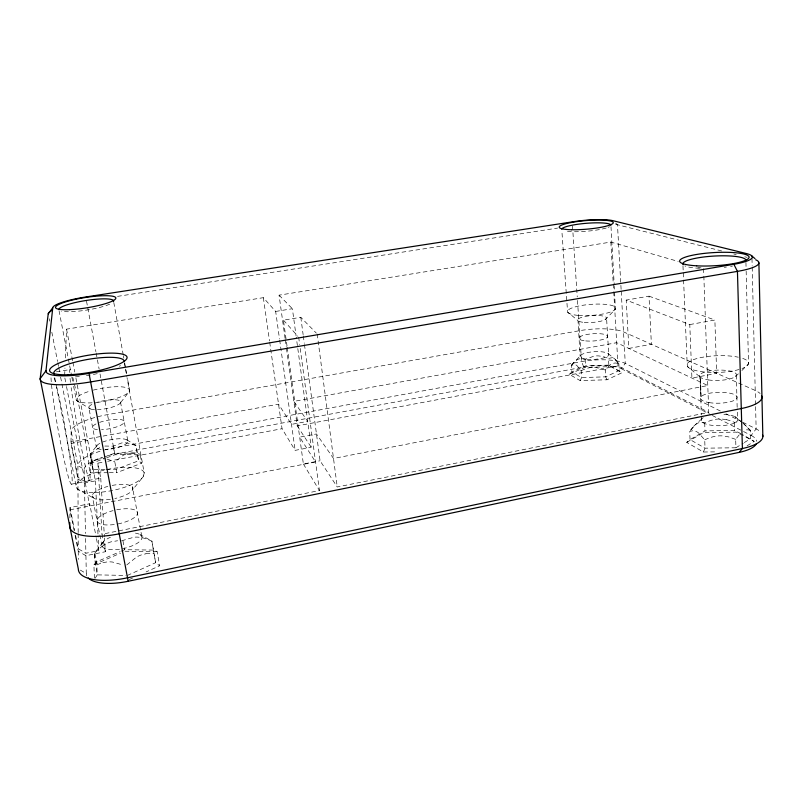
<?xml version="1.0" encoding="UTF-8"?>
<svg xmlns="http://www.w3.org/2000/svg" width="803" height="803" viewBox="0 0 803 803"><rect width="100%" height="100%" fill="white"/><g stroke="black" fill="none" stroke-linecap="round" stroke-linejoin="round"><path stroke-width="0.6" stroke-dasharray="4.01 3.01" d="M69.871 517.985L70.022 507.566L89.675 503.752L96.209 537.398M78.172 532.57L77.951 479.01L70.985 443.497L71.176 431.161A37.701 10.158 -10.6 0 1 107.582 414.609L579.495 330.695A33.646 8.462 -3.8 0 1 623.499 331.88L755.211 390.449A42.83 12.758 -1.3 0 1 760.15 393.55M64.662 375.483L64.963 367.975M65.374 357.957L66.549 329.16L263.344 297.672L275.66 311.444L279.484 338.746M703.368 452.019L705.034 448.174L704.723 439.823L698.469 432.857A25.606 11.824 75.8 0 0 695.498 431.211L692.718 430.779L689.697 431.432L690.038 439.592L686.706 442.363L703.368 452.019L716.928 451.848M580.117 380.582L581.583 377.571L581.131 370.745L576.976 365.626A20.476 7.739 78.8 0 0 575.058 364.562L571.395 365.305L571.856 372L569.307 374.318L580.117 380.582L607.018 379.779L622.134 372.662L608.865 365.104L585.558 365.887L571.856 372L581.583 377.571L605.663 376.838L619.243 370.494L618.852 363.709L615.489 359.553L608.272 353.711L608.734 354.414L606.566 317.978L605.462 319.453L615.359 309.225L614.315 286.33M95.236 578.16L97.243 574.878L96.681 561.779L94.734 552.705L94.373 554.04A28.968 1.566 80.3 0 0 94.473 556.559L97.243 574.878L126.051 575.43M108.003 472.716L90.518 472.867L92.706 469.434L92.355 461.344L90.598 453.675L97.334 445.083L96.32 446.98L88.812 407.452L90.277 408.908L77.459 401.199L76.134 399.322L73.525 385.781M741.008 433.72L734.635 430.418L704.984 430.92L690.038 439.592L705.034 448.174L735.929 447.773L735.678 439.361L740.858 432.717M607.018 379.779L605.663 376.838L605.241 369.972L610.571 364.512A20.868 11.704 -81.4 0 1 613.101 363.327L615.098 363.016A33.184 18.589 -81 0 1 618.842 363.739L614.466 358.69A20.316 8.341 78.7 0 0 612.418 357.656L608.463 358.449L608.865 365.104M107.983 455.632A32 9.626 -11.1 0 1 114.799 454.137L583.771 367.031A28.577 8.04 -3.5 0 1 621.261 368.677L625.266 363.408L621.191 290.766M712.301 415.462L751.156 435.437L756.145 428.932L755.603 406.589M726.303 419.668L721.947 419.046A26.077 23.528 4 0 0 716.437 419.186L711.157 420.31L704.683 422.87L701.31 422.308L698.6 422.8A25.164 12.617 -80.1 0 0 695.82 424.345L689.697 431.432A39.809 19.834 -79.8 0 1 693.641 426.263M571.395 365.305L581.041 354.976L580.137 356.552L577.999 320.668L567.591 312.026L561.849 230.551M90.518 472.867L90.187 463.783L92.355 461.344L102.854 457.529M94.413 578.19L93.911 564.69L96.681 561.779L120.139 551.641M126.733 564.981L136.38 557.162A30.404 23.628 -61.6 0 1 141.649 554.803L145.905 553.789M109.248 472.706L116.746 472.646L114.799 461.795L123.321 455.271A23.367 19.342 -66.2 0 1 127.486 453.705L130.859 453.153M738.348 373.807L735.689 376.286L736.311 374.108L737.164 407.563M741.892 370.514L748.537 363.749L746.158 271.193M693.651 426.293L701.902 418.764L701.461 421.083L701.28 416.165M101.951 546.512L105.906 543.992A29.38 23.367 -60.2 0 1 111.115 541.834L117.629 540.75M747.051 445.856L754.178 441.389L742.062 434.272M735.929 447.773L743.247 443.226M744.291 442.573L750.554 438.679L750.343 430.398L743.759 423.582A25.365 12.687 75.3 0 0 742.705 422.92M686.706 442.363L703.388 432.666L736.361 432.114L754.178 441.389M104.802 446.046L113.193 446.157L121.745 442.945A22.394 18.69 48.9 0 1 125.961 442.844L129.403 443.417A35.473 29.52 48.4 0 1 135.978 445.826L138.588 460.812L141.729 463.211L116.746 472.646M121.614 540.8L133.82 537.237A28.235 23.086 44.4 0 1 139.19 537.247L143.556 538.06A44.697 36.376 43.9 0 1 151.908 541.232L155.631 562.702L159.636 565.784L146.096 571.927M571.405 365.325A32.23 18.68 -81.1 0 1 574.938 361.33L576.915 359.895A20.356 11.844 -81.4 0 1 579.465 358.811L585.116 359.262L594.27 356.09A20.597 19.332 12.6 0 1 598.606 355.91L602.039 356.371A32.642 30.544 13.5 0 1 608.453 358.469M129.173 579.595L132.565 578.06M127.306 575.46L155.631 562.702L151.877 541.041L140.174 534.678L141.95 537.077L132.375 486.819L132.766 489.569L143.145 476.721L144.229 473.097L127.025 377.621M569.307 374.318L584.584 367.473L610.531 366.62L622.134 372.662M93.911 564.69L120.57 553.157M121.253 551.159L124.606 549.714L153.524 550.075L157.167 551.641L159.636 565.784M90.187 463.783L105.464 458.212M106.638 457.78L114.859 454.779L140.204 454.438L141.729 463.211M104.019 457.108L114.518 453.293L137.283 452.982L140.204 454.438M726.313 419.628A41.284 37.129 5.1 0 1 734.384 422.338L739.593 421.746M102.854 562.672L107.07 561.939A29.57 23.809 44.3 0 1 112.661 562.07L122.618 564.9M75.582 535.43L78.242 548.76L85.881 553.247L98.779 550.617L98.056 535.681M75.091 535.37L78.252 551.189L85.931 555.696L105.364 551.731L104.5 538.01M105.364 551.731L101.991 534.216L319.443 490.553L299.83 345.812M304.467 344.597L320.066 460.761L337.24 486.979L708.758 412.391L703.84 276.162M287.203 347.247L303.393 464.014L320.066 460.761M269.708 342.259L282.054 428.722L295.143 450.363L311.233 447.281L296.257 337.19M71.367 484.189L89.675 480.706M77.951 479.01L84.435 482.984L95.396 480.897L75.703 376.918M74.117 530.502L69.991 509.805L315.569 461.956L299.67 437.133L316.462 433.961L333.506 458.463L707.784 385.53L616.684 342.69L293.828 401.39L307.71 421.354L291.499 424.375L278.541 404.17L71.015 441.901L77.951 477.273L84.395 481.238L100.746 478.136L97.896 463.14L102.804 462.217M107.712 461.303L282.054 428.722M286.45 348.271L297.22 425.881L618.029 365.937L708.758 412.391M70.985 443.497L87.637 440.456M689.787 324.563L714.871 320.036L716.677 373.315L691.925 378.072L689.787 324.563L626.199 300.101L628.859 348.412L651.394 344.276L649.005 296.156L626.199 300.101M56.33 371.839L69.811 369.581M287.032 346.013L283.449 320.156L300.794 317.295L316.352 333.145M275.66 311.444L292.382 308.713L296.086 335.945M285.075 338.394L279.073 295.163L610.852 242.074L678.284 261.447M117.519 296.377L557.603 228.072M105.063 469.313L92.706 469.434L90.558 455.702A22.584 0.974 80 0 1 90.498 454.147L90.639 453.655L91.291 462.066A36.848 30.404 48 0 1 97.063 459.406L100.365 458.754A23.227 19.182 48.7 0 1 103.637 458.643M106.297 469.303L116.184 469.213L138.588 460.812L135.878 445.344L126.583 439.723L127.918 441.178L120.309 401.058L120.54 402.745L128.61 392.296L129.554 390.037L127.336 377.721M125.007 551.229L157.167 551.641M106.929 459.065L114.799 461.795M721.696 250.968L617.477 224.75A34.539 5.621 -4.8 0 0 614.235 224.137M733.812 254.019L736.241 254.631M744.722 256.769L747.141 257.372M697.546 266.977L701.16 268.011M649.005 296.156L714.871 320.036M605.241 369.972L595.344 367.342A21.279 19.904 13.7 0 0 590.878 367.463L587.405 368.175A33.826 31.508 13.6 0 0 581.141 370.765M735.678 439.361L728.682 436.922L723.081 435.949A27.172 24.391 5 0 0 717.34 436.009L712.863 436.812A43.181 38.564 5.4 0 0 704.733 439.853M720.351 411.016L625.266 363.408A33.385 9.265 -3.5 0 0 581.563 361.601L113.765 447.913A37.38 11.101 -11 0 0 103.958 450.132M725.942 413.816L741.611 421.655M742.725 422.217L756.145 428.932A42.429 13.922 -0.7 0 1 761.053 432.385M621.261 368.677L711.187 414.9M80.32 570.11L86.292 573.583A40.782 15.528 -12.7 0 0 86.804 575.871M84.395 481.238L84.154 469.434L77.901 465.559L60.185 374.941M741.641 421.987L735.076 416.727L737.485 418.704L737.204 408.797M742.584 422.739L750.343 430.398M615.6 223.114L617.477 224.75L621.12 289.522M279.073 295.163L292.382 308.713M283.449 320.156L297.863 336.266M297.22 425.881L311.233 447.281M303.393 464.014L319.443 490.553M583.771 367.031L581.563 361.601L577.327 298.214M70.022 507.566L74.619 530.582M54.755 377.832L76.084 486.086L77.781 489.218L94.172 498.402L92.275 495.973L101.8 545.227L103.055 542.186L94.483 552.986L95.447 565.713A46.905 37.691 43.6 0 1 102.834 562.632M96.45 538.602L98.779 550.617M64.842 377.952L66.268 385.269M66.508 386.484L89.745 505.96L89.675 503.752M49.194 318.721L49.666 321.16M51.824 332.161L57.555 361.501M57.796 362.715L58.509 366.389M58.749 367.603L59.944 373.716M59.051 310.701L71.628 375.934M71.868 377.169L73.284 384.557M66.549 329.16L72.671 361.119M72.902 362.334L74.769 372.06M122.959 540.911L124.606 549.714M86.523 301.185L95.908 351.734M96.139 352.969L99.11 368.999M100.024 373.927L114.799 454.137M113.193 446.157L114.518 453.293M113.805 302.55L123.16 354.494M123.381 355.719L123.823 358.168M124.676 362.926L127.135 376.557M124.375 362.936L125.258 367.854M125.479 369.059L126.804 376.416M263.344 297.672L269.527 341.014M279.665 339.99L295.143 450.363M285.246 339.629L286.28 347.037M300.794 317.295L303.132 334.67M303.293 335.905L304.297 343.353M298.666 337.16L299.67 344.577M317.215 334.028L337.24 486.979M585.116 359.262L585.558 365.887M572.479 225.763L577.247 296.969M100.746 478.136L104.42 536.755M610.852 242.074L613.653 290.525M613.733 291.76L618.029 365.937M97.896 463.14L101.991 534.216M610.993 226.647L614.245 285.095M95.396 480.897L97.996 534.437M682.972 265.984L687.177 364L687.549 366.59L700.467 377.33L701.069 396.712L699.694 375.212L700.467 377.33L701.23 414.93M704.683 422.87L704.984 430.92M703.569 268.704L703.789 274.917M734.394 422.308L734.635 430.418M745.937 262.44L746.128 269.949M751.989 258.596L752.17 266.054M752.2 267.299L755.573 405.344M84.435 482.984L85.469 533.523M85.58 538.462L85.881 553.247M85.931 555.696L86.292 573.583M77.951 477.273L77.901 465.559A37.38 11.101 -11 0 1 100.646 451.075M78.182 533.814L78.242 548.76M78.252 551.189L78.292 559.48M723.894 414.328A18.248 5.751 -1 0 1 736.853 421.495A18.248 5.751 -1 0 1 712.552 425.399A18.248 5.751 -1 0 1 703.227 417.65M101.198 449.419A16.07 4.587 -10.8 0 1 106.147 440.877A16.07 4.587 -10.8 0 1 127.928 441.52A16.07 4.587 -10.8 0 1 105.233 449.539M135.426 533.122A20.507 7.408 -12.3 0 1 135.667 544.173A20.507 7.408 -12.3 0 1 106.257 548.981A20.507 7.408 -12.3 0 1 110.473 537.207M116.696 509.785A20.637 7.056 -12 0 1 137.524 512.856A20.637 7.056 -12 0 1 118.051 523.907M114.297 524.53A20.637 7.056 -12 0 1 97.073 520.846A20.637 7.056 -12 0 1 113.093 510.618M99.562 422.398A16.15 4.346 -10.6 0 1 119.898 419.477A16.15 4.346 -10.6 0 1 121.343 424.887A16.15 4.346 -10.6 0 1 101.499 429.685M97.454 429.605A16.15 4.346 -10.6 0 1 95.999 423.934M84.154 469.434A32 9.626 -11.1 0 1 101.519 457.529M751.156 435.437A36.306 12.065 -0.7 0 1 756.777 441.349M145.915 553.739A48.511 37.39 -60.9 0 1 153.985 553.658M94.955 552.855A46.534 36.627 -60.1 0 1 101.931 546.472M130.859 453.113A37.249 30.655 -65.2 0 1 137.263 453.524M90.99 454.147A36.055 30.123 -64.7 0 1 96.501 449.449L99.652 447.693A22.745 19.152 -65 0 1 101.72 446.839M750.333 430.428A41.264 19.463 -79.8 0 0 746.388 429.846L744.24 430.458A25.957 12.256 -80.1 0 0 743.548 430.779M72.782 377.44A56.511 2.7 79.9 0 1 87.788 456.837A56.511 2.7 79.9 0 1 85.931 468.651A56.511 2.7 79.9 0 1 71.166 387.698M70.483 382.328A56.511 2.7 79.9 0 1 69.901 376.938M69.59 372.502A56.511 2.7 79.9 0 1 71.427 372.652M56.692 387.126A56.712 3.624 79.9 0 1 71.557 471.2A56.712 3.624 79.9 0 1 63.768 458.182A56.712 3.624 79.9 0 1 51.001 377.611M54.122 377.822A56.712 3.624 79.9 0 1 55.778 383.583M120.51 365.566A35.703 7.9 -9.9 0 1 119.306 366.268M97.263 373.636A35.703 7.9 -9.9 0 1 84.425 375.924M79.367 376.527A35.703 7.9 -9.9 0 1 74.508 376.928M109.69 304.176A27.734 4.788 -9.1 0 1 84.526 310.4A27.734 4.788 -9.1 0 1 61.179 311.142M732.497 266.094A31.618 6.063 -3.3 0 1 730.559 266.435M726.424 267.068A31.618 6.063 -3.3 0 1 724.256 267.339M699.644 268.292A31.618 6.063 -3.3 0 1 684.879 265.893M609.547 226.697A24.672 3.965 -4.8 0 1 608.122 227.349M606.245 227.992A24.672 3.965 -4.8 0 1 564.539 230.903M112.129 485.434A20.758 6.685 -11.6 0 1 132.987 487.973A20.758 6.685 -11.6 0 1 114.809 498.522M110.382 499.325A20.758 6.685 -11.6 0 1 92.315 496.294A20.758 6.685 -11.6 0 1 107.873 486.407M93.289 390.138A27.121 6.645 -10.2 0 1 129.484 389.756A27.121 6.645 -10.2 0 1 97.755 402.313M92.174 402.805A27.121 6.645 -10.2 0 1 76.165 399.643A27.121 6.645 -10.2 0 1 89.896 391.111M94.533 409.64A16.231 4.105 -10.3 0 1 98.237 402.002A16.231 4.105 -10.3 0 1 120.771 402.102A16.231 4.105 -10.3 0 1 97.414 409.65M742.705 358.399A30.835 8.371 -1.8 0 1 742.042 368.517M739.021 369.51A30.835 8.371 -1.8 0 1 696.03 370.645A30.835 8.371 -1.8 0 1 695.378 358.991A30.835 8.371 -1.8 0 1 738.328 357.215M586.913 359.232A14.354 3.824 -3.6 0 0 608.764 354.796A14.354 3.824 -3.6 0 0 587.655 352.557A14.354 3.824 -3.6 0 0 586.913 359.232M709.139 402.604A18.349 5.46 -1.3 0 0 737.114 397.525A18.349 5.46 -1.3 0 0 710.083 393.129A18.349 5.46 -1.3 0 0 709.139 402.604M585.718 340.914A14.414 3.624 -3.8 0 0 607.67 336.567A14.414 3.624 -3.8 0 0 586.481 334.58A14.414 3.624 -3.8 0 0 585.718 340.914M94.784 492.53A34.72 10.83 -11.4 0 0 144.229 473.097A34.72 10.83 -11.4 0 0 91.522 474.051A34.72 10.83 -11.4 0 0 94.784 492.53M578.561 315.408A24.19 5.531 -4.1 0 0 615.7 308.493A24.19 5.531 -4.1 0 0 580.529 305.672A24.19 5.531 -4.1 0 0 578.561 315.408M584.233 322.415A14.474 3.423 -4 0 0 606.546 318.259A14.474 3.423 -4 0 0 585.588 316.392A14.474 3.423 -4 0 0 584.233 322.415M708.447 379.949A18.449 5.169 -1.7 0 0 736.461 374.891A18.449 5.169 -1.7 0 0 709.159 370.976A18.449 5.169 -1.7 0 0 708.447 379.949"/><path stroke-width="1.2" d="M69.801 522.653L69.741 526.156A48.18 16.472 -12 0 0 119.005 533.854L741.289 408.546A42.83 12.758 -1.3 0 0 761.776 396.009M45.982 370.775L52.767 307.71A33.304 5.681 -9 0 1 85.62 297.01L574.115 221.598A29.631 4.708 -4.8 0 1 612.789 220.654L746.489 253.567A37.982 7.187 -3.3 0 1 733.852 264.287L89.023 373.405A42.89 9.375 -9.9 0 1 45.982 370.775L40.15 378.645L78.323 568.956A47.668 17.927 -12.6 0 0 127.296 577.849L742.404 448.516A42.429 13.922 -0.7 0 0 762.669 435.085M52.767 307.71L48.23 313.832L40.15 378.645A49.967 11.192 -9.9 0 0 90.398 381.967L737.445 271.374A44.245 8.582 -3.2 0 0 755.663 259.781M88.21 577.939A40.782 15.528 -12.7 0 0 128.169 581.272L739.272 452.35L742.404 448.516L737.445 271.374L733.852 264.287M751.769 255.886L755.001 258.636M128.169 581.272L89.023 373.405M758.895 262.952L762.85 436.511M756.185 444.079A36.306 12.065 -0.7 0 1 739.272 452.35M48.23 313.832A38.815 6.785 -9.1 0 1 51.251 310.841M54.474 374.519A35.703 7.9 -9.9 0 1 86.072 359.724A35.703 7.9 -9.9 0 1 124.164 361.651M58.82 309.466A27.734 4.788 -9.1 0 1 87.939 300.202A27.734 4.788 -9.1 0 1 113.444 301.637M683.172 264.729A31.618 6.063 -3.3 0 1 712.271 256.177A31.618 6.063 -3.3 0 1 745.957 260.473M561.759 229.216A24.672 3.965 -4.8 0 1 586.331 223.304A24.672 3.965 -4.8 0 1 610.932 225.181M67.944 374.74A39.317 8.592 -9.9 0 0 127.055 357.827A39.317 8.592 -9.9 0 0 69.941 359.332A39.317 8.592 -9.9 0 0 67.944 374.74M69.61 309.647A30.534 5.199 -9 0 0 115.833 298.274A30.534 5.199 -9 0 0 71.648 300.222A30.534 5.199 -9 0 0 69.61 309.647M696.582 265.813A34.81 6.595 -3.3 0 0 749.089 257.301A34.81 6.595 -3.3 0 0 697.345 254.34A34.81 6.595 -3.3 0 0 696.582 265.813M571.555 229.728A27.161 4.316 -4.8 0 0 613.251 222.873A27.161 4.316 -4.8 0 0 573.844 222.06A27.161 4.316 -4.8 0 0 571.555 229.728"/></g></svg>
